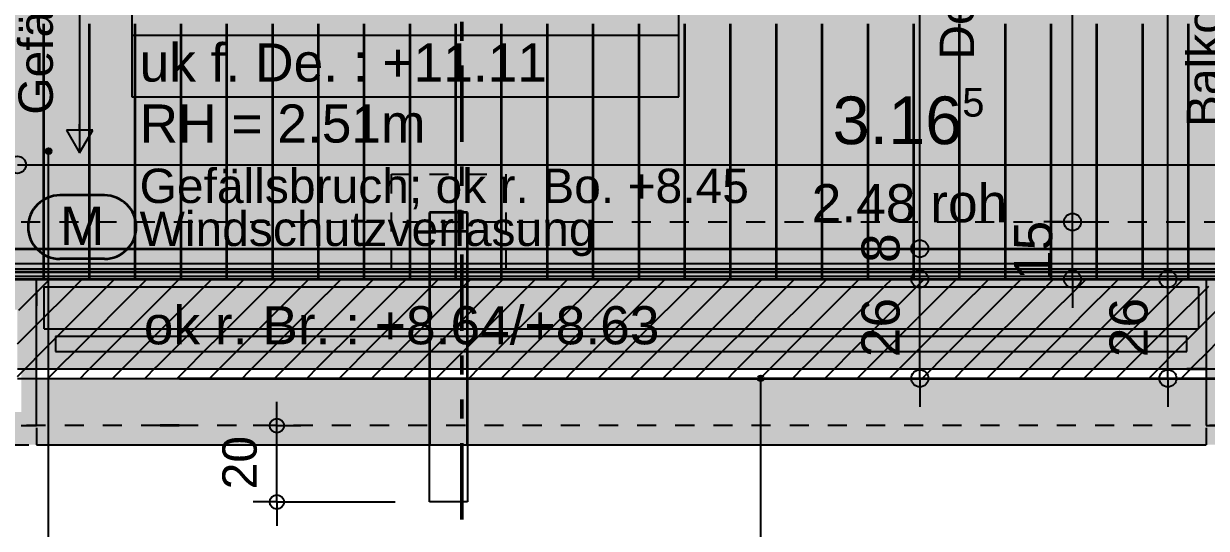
# Model space of a CAD drawing. Header units: centimetres. Extents: x 0.3 to 84.3, y 0.3 to 59.7.
# Drawn here: x 49.57 to 55.77, y 10.26 to 12.9 of the extents above; entities that cross this region are included whole.
import ezdxf

# ---------------------------------------------------------------- set-up
doc = ezdxf.new("R2010")
doc.units = ezdxf.units.CM
for name, pattern in [('AUSGEZOGEN', [0]), ('KURZGESTRICHELT', [0.25, 0.15, -0.1]), ('LINIE_17', [0.05, 0, -0.05]), ('LINIE_23', [0.79, 0.4, -0.13, 0, -0.13, 0, -0.13]), ('PHANTOM', [63.5, 31.75, -6.35, 6.35, -6.35, 6.35, -6.35]), ('PUNKT', [6.35, 0, -6.35]), ('RAND', [44.45, 12.7, -6.35, 12.7, -6.35, 0, -6.35]), ('VERDECKT', [9.525, 6.35, -3.175])]:
    doc.linetypes.add(name, pattern=pattern)
for name, color, linetype, lineweight in [('Allgemein', 7, 'AUSGEZOGEN', 35), ('Ausbau Raeume', 7, 'AUSGEZOGEN', 35), ('Bauachsen grob', 7, 'RAND', 25), ('Beton Ansicht', 7, 'AUSGEZOGEN', 25), ('Beton verdeckt vorne', 7, 'KURZGESTRICHELT', 25), ('Bodenplatte', 7, 'AUSGEZOGEN', 35), ('Decke', 7, 'AUSGEZOGEN', 35), ('Deckendaemmung', 7, 'AUSGEZOGEN', 25), ('Detailmasse', 7, 'AUSGEZOGEN', 25), ('Dichtung', 240, 'AUSGEZOGEN', 25), ('Entwaesserungsb._ Retentionb', 251, 'AUSGEZOGEN', 50), ('Fenster Spezialwand', 7, 'AUSGEZOGEN', 35), ('Holz Fassadenverkleidung', 7, 'AUSGEZOGEN', 35), ('Holzgelaender', 7, 'AUSGEZOGEN', 50), ('Konstruktion oben', 7, 'VERDECKT', 25), ('Rolladen', 7, 'AUSGEZOGEN', 25), ('Spengler', 7, 'AUSGEZOGEN', 35), ('Text Koten', 7, 'AUSGEZOGEN', 50), ('Text Werkplan Ausfuehrung', 7, 'AUSGEZOGEN', 50), ('Vermassung Bodenplatte', 180, 'VERDECKT', 50), ('Vermassung Decke', 180, 'VERDECKT', 50), ('Werkplan- Ausfuehrungsmasse', 7, 'AUSGEZOGEN', 25)]:
    doc.layers.add(name, color=color, linetype=linetype, lineweight=lineweight)
doc.layers.add('Elektro Text', color=7, linetype='AUSGEZOGEN', lineweight=35, true_color=0x656565)
doc.styles.add('ARIAL', font='ARIAL.TTF')

msp = doc.modelspace()

# ---------------------------------------------------------------- hatches: boundary and pattern name
at = {"layer": 'Allgemein', "linetype": 'AUSGEZOGEN', "lineweight": 25}
for points in [[(49.56, 11.564), (49.56, 10.796), (49.64, 10.796), (49.64, 11.564)], [(55.85, 10.796), (55.85, 11.56), (55.77, 11.56), (55.77, 10.796)]]:
    msp.add_hatch(color=32, dxfattribs=at).paths.add_polyline_path(points)
at = {"layer": 'Deckendaemmung', "linetype": 'AUSGEZOGEN', "lineweight": 25, "true_color": 0xfffddf}
msp.add_hatch(color=7, dxfattribs=at).paths.add_polyline_path([(63.04, 16.114), (47.44, 16.114), (47.44, 11.404), (49.54, 11.404), (49.54, 11.092), (55.87, 11.092), (55.87, 11.404), (56.9, 11.404), (56.9, 11.092), (63.04, 11.092)])
at = {"layer": 'Entwaesserungsb._ Retentionb', "linetype": 'AUSGEZOGEN', "lineweight": 25}
msp.add_hatch(color=7, dxfattribs=at).paths.add_polyline_path([(49.7972, 12.3462), (49.8662, 12.2262), (49.9352, 12.3462)])
at = {"layer": 'Fenster Spezialwand', "linetype": 'AUSGEZOGEN', "lineweight": 25, "true_color": 0x8cffff}
msp.add_hatch(color=131, dxfattribs=at).paths.add_polyline_path([(62.484, 11.616), (47.4, 11.616), (47.4, 11.6), (62.484, 11.6)])
at = {"layer": 'Holzgelaender', "linetype": 'AUSGEZOGEN', "lineweight": 25, "true_color": 0xe3e3e3}
msp.add_hatch(color=254, dxfattribs=at).paths.add_polyline_path([(49.74, 11.264), (49.74, 11.184), (55.67, 11.184), (55.67, 11.264)])
at = {"layer": 'Rolladen', "linetype": 'AUSGEZOGEN', "lineweight": 25, "true_color": 0xf2edfc}
msp.add_hatch(color=7, dxfattribs=at).paths.add_polyline_path([(49.68, 11.304), (55.73, 11.304), (55.73, 11.524), (49.68, 11.524)])
at = {"layer": 'Spengler', "linetype": 'AUSGEZOGEN', "lineweight": 25, "true_color": 0xfafafa}
for points in [[(49.64, 11.044), (49.64, 10.696), (55.77, 10.696), (55.77, 11.044)], [(44.82, 10.868), (44.82, 10.796), (44.74, 10.796), (44.74, 10.696), (49.64, 10.696), (49.64, 10.796), (49.56, 10.796), (49.56, 10.868)], [(55.85, 10.868), (55.85, 10.796), (55.77, 10.796), (55.77, 10.696), (57, 10.696), (57, 10.796), (56.92, 10.796), (56.92, 10.868)]]:
    msp.add_hatch(color=7, dxfattribs=at).paths.add_polyline_path(points)
at = {"layer": 'Text Koten', "linetype": 'AUSGEZOGEN', "lineweight": 25, "true_color": 0xf1f1f1}
msp.add_hatch(color=7, dxfattribs=at).paths.add_polyline_path([(53.0073, 12.5196), (53.0073, 13.8173), (50.1406, 13.8173), (50.1406, 12.5196)])
at = {"layer": 'Text Werkplan Ausfuehrung', "linetype": 'AUSGEZOGEN', "lineweight": 25, "true_color": 0xc6c600}
for points in [[(49.689, 12.2353), (49.719, 12.2353), (49.7169, 12.2428)], [(49.689, 12.2353), (49.7169, 12.2428), (49.6911, 12.2428)], [(49.6911, 12.2278), (49.719, 12.2353), (49.689, 12.2353)], [(49.6911, 12.2428), (49.7169, 12.2428), (49.7115, 12.2482)], [(49.6911, 12.2428), (49.7115, 12.2482), (49.6965, 12.2482)], [(49.6911, 12.2278), (49.7169, 12.2278), (49.719, 12.2353)], [(49.6965, 12.2224), (49.7169, 12.2278), (49.6911, 12.2278)], [(49.6965, 12.2482), (49.7115, 12.2482), (49.704, 12.2503)], [(49.6965, 12.2224), (49.7115, 12.2224), (49.7169, 12.2278)], [(49.7115, 12.2224), (49.6965, 12.2224), (49.704, 12.2203)]]:
    msp.add_hatch(color=52, dxfattribs=at).paths.add_polyline_path(points)
at = {"layer": 'Text Werkplan Ausfuehrung', "linetype": 'AUSGEZOGEN', "lineweight": 25}
for points in [[(53.4207, 11.044), (53.4507, 11.044), (53.4486, 11.0515)], [(53.4207, 11.044), (53.4486, 11.0515), (53.4228, 11.0515)], [(53.4228, 11.0365), (53.4507, 11.044), (53.4207, 11.044)], [(53.4228, 11.0515), (53.4486, 11.0515), (53.4432, 11.0569)], [(53.4228, 11.0515), (53.4432, 11.0569), (53.4282, 11.0569)], [(53.4228, 11.0365), (53.4486, 11.0365), (53.4507, 11.044)], [(53.4282, 11.0311), (53.4486, 11.0365), (53.4228, 11.0365)], [(53.4282, 11.0569), (53.4432, 11.0569), (53.4357, 11.059)], [(53.4282, 11.0311), (53.4432, 11.0311), (53.4486, 11.0365)], [(53.4432, 11.0311), (53.4282, 11.0311), (53.4357, 11.029)]]:
    msp.add_hatch(color=11, dxfattribs=at).paths.add_polyline_path(points)

# ---------------------------------------------------------------- linework, layer by layer
at = {"layer": 'Allgemein', "color": 7, "linetype": 'AUSGEZOGEN', "lineweight": 25}
for p, q in [((49.64, 11.564), (49.56, 11.564)), ((49.64, 11.444), (49.64, 11.564)), ((55.85, 11.56), (55.77, 11.56)), ((55.77, 11.56), (55.77, 11.444)), ((49.64, 10.916), (49.64, 11.444)), ((55.77, 11.444), (55.77, 10.796)), ((49.64, 10.868), (49.64, 10.916)), ((49.64, 10.796), (49.64, 10.868)), ((49.56, 10.796), (49.64, 10.796)), ((55.77, 10.796), (55.85, 10.796))]:
    msp.add_line(p, q, dxfattribs=at)
at = {"layer": 'Ausbau Raeume', "color": 254, "linetype": 'AUSGEZOGEN', "lineweight": 35}
for p, q in [((49.6782, 12.1846), (49.6782, 12.9032)), ((49.9182, 12.1846), (49.9182, 12.9032)), ((50.1582, 12.1846), (50.1582, 12.9032)), ((50.3982, 12.1846), (50.3982, 12.9032)), ((50.6382, 12.1846), (50.6382, 12.9032)), ((50.8782, 12.1846), (50.8782, 12.9032)), ((51.1182, 12.1846), (51.1182, 12.9032)), ((51.3582, 12.1846), (51.3582, 12.9032)), ((51.5982, 12.1846), (51.5982, 12.9032)), ((51.8382, 12.1846), (51.8382, 12.9032)), ((52.0782, 12.1846), (52.0782, 12.9032)), ((52.3182, 12.1846), (52.3182, 12.9032)), ((52.5582, 12.1846), (52.5582, 12.9032)), ((52.7982, 12.1846), (52.7982, 12.9032)), ((53.0382, 12.1846), (53.0382, 12.9032)), ((53.2782, 12.1846), (53.2782, 12.9032)), ((53.5182, 12.1846), (53.5182, 12.9032)), ((53.7582, 12.1846), (53.7582, 12.9032)), ((53.9982, 12.1846), (53.9982, 12.9032)), ((54.2382, 12.1846), (54.2382, 12.9032)), ((54.4782, 12.1846), (54.4782, 12.9032)), ((54.7182, 12.1846), (54.7182, 12.9032)), ((54.9582, 12.1846), (54.9582, 12.9032)), ((55.1982, 12.1846), (55.1982, 12.9032)), ((55.4382, 12.1846), (55.4382, 12.9032)), ((55.6782, 12.1846), (55.6782, 12.9032)), ((49.6782, 11.564), (49.6782, 12.1832)), ((49.9182, 11.564), (49.9182, 12.1832)), ((50.1582, 11.564), (50.1582, 12.1832)), ((50.3982, 11.564), (50.3982, 12.1832)), ((50.6382, 11.564), (50.6382, 12.1832)), ((50.8782, 11.564), (50.8782, 12.1832)), ((51.1182, 11.564), (51.1182, 12.1832)), ((51.3582, 11.564), (51.3582, 12.1832)), ((51.5982, 11.564), (51.5982, 12.1832)), ((51.8382, 11.564), (51.8382, 12.1832)), ((52.0782, 11.564), (52.0782, 12.1832)), ((52.3182, 11.564), (52.3182, 12.1832)), ((52.5582, 11.564), (52.5582, 12.1832)), ((52.7982, 11.564), (52.7982, 12.1832)), ((53.0382, 11.564), (53.0382, 12.1832)), ((53.2782, 11.564), (53.2782, 12.1832)), ((53.5182, 11.564), (53.5182, 12.1832)), ((53.7582, 11.564), (53.7582, 12.1832)), ((53.9982, 11.564), (53.9982, 12.1832)), ((54.2382, 11.564), (54.2382, 12.1832)), ((54.4782, 11.564), (54.4782, 12.1832)), ((54.7182, 11.564), (54.7182, 12.1832)), ((54.9582, 11.564), (54.9582, 12.1832)), ((55.1982, 11.564), (55.1982, 12.1832)), ((55.4382, 11.564), (55.4382, 12.1832)), ((55.6782, 11.564), (55.6782, 12.1832))]:
    msp.add_line(p, q, dxfattribs=at)
at = {"layer": 'Bauachsen grob', "color": 32, "linetype": 'LINIE_23', "lineweight": 50, "true_color": 0xc36e14}
msp.add_line((51.87, 1.394), (51.87, 57.974), dxfattribs=at)
at = {"layer": 'Beton Ansicht', "color": 7, "linetype": 'AUSGEZOGEN', "lineweight": 25}
msp.add_line((49.54, 11.564), (55.87, 11.564), dxfattribs=at)
at = {"layer": 'Beton verdeckt vorne', "color": 7, "linetype": 'VERDECKT', "lineweight": 25}
msp.add_line((49.54, 11.044), (55.87, 11.044), dxfattribs=at)
at = {"layer": 'Bodenplatte', "color": 92, "linetype": 'VERDECKT', "lineweight": 35, "true_color": 0x00c600}
msp.add_line((31.34, 11.044), (63.04, 11.044), dxfattribs=at)
at = {"layer": 'Decke', "color": 92, "linetype": 'RAND', "lineweight": 35, "true_color": 0x00c600}
for p, q in [((47.6, 11.724), (62.72, 11.724)), ((47.44, 11.564), (62.72, 11.564)), ((31.34, 11.044), (62.72, 11.044))]:
    msp.add_line(p, q, dxfattribs=at)
at = {"layer": 'Deckendaemmung', "color": 52, "linetype": 'PHANTOM', "lineweight": 25, "true_color": 0xc6c600}
msp.add_line((55.87, 11.092), (49.54, 11.092), dxfattribs=at)
at = {"layer": 'Detailmasse', "color": 253, "linetype": 'AUSGEZOGEN', "lineweight": 25, "true_color": 0xa0a0a0}
for p, q in [((55.07, 11.864), (55.07, 15.954)), ((55.07, 11.864), (54.92, 11.864)), ((55.07, 11.864), (55.22, 11.864)), ((55.07, 11.864), (55.07, 11.864)), ((55.07, 11.564), (55.07, 11.864)), ((55.07, 11.564), (54.92, 11.564)), ((55.07, 11.564), (55.22, 11.564)), ((55.07, 11.564), (55.07, 11.564)), ((55.07, 11.564), (55.07, 11.414))]:
    msp.add_line(p, q, dxfattribs=at)
at = {"layer": 'Detailmasse', "color": 240, "linetype": 'AUSGEZOGEN', "lineweight": 25}
for p, q in [((50.9, 10.796), (50.9, 10.921)), ((50.9, 10.796), (50.775, 10.796)), ((50.9, 10.796), (51.025, 10.796)), ((50.9, 10.796), (50.9, 10.796)), ((50.9, 10.396), (50.9, 10.796)), ((50.9, 10.396), (50.775, 10.396)), ((50.9, 10.396), (51.025, 10.396)), ((50.9, 10.396), (51.52, 10.396)), ((50.9, 10.396), (50.9, 10.271))]:
    msp.add_line(p, q, dxfattribs=at)
at = {"layer": 'Detailmasse', "color": 253, "linetype": 'AUSGEZOGEN', "lineweight": 25, "true_color": 0xa0a0a0}
for centre in [(55.07, 11.864), (55.07, 11.564)]:
    msp.add_circle(centre, 0.045, dxfattribs=at)
at = {"layer": 'Detailmasse', "color": 240, "linetype": 'AUSGEZOGEN', "lineweight": 25}
for centre in [(50.9, 10.796), (50.9, 10.396)]:
    msp.add_circle(centre, 0.0375, dxfattribs=at)
at = {"layer": 'Dichtung', "color": 21, "linetype": 'AUSGEZOGEN', "lineweight": 25, "true_color": 0xffa8a8}
for p, q in [((49.5475, 11.4014), (49.7101, 11.564)), ((49.8445, 11.5287), (49.8798, 11.564)), ((49.9293, 11.4438), (50.0495, 11.564)), ((50.0142, 11.359), (50.2192, 11.564)), ((50.3111, 11.4862), (50.3889, 11.564)), ((50.396, 11.4014), (50.5586, 11.564)), ((50.693, 11.5287), (50.7283, 11.564)), ((50.7778, 11.4438), (50.898, 11.564)), ((50.8627, 11.359), (51.0677, 11.564)), ((51.1597, 11.4862), (51.2374, 11.564)), ((51.2445, 11.4014), (51.4071, 11.564)), ((51.5415, 11.5287), (51.5769, 11.564)), ((51.6264, 11.4438), (51.7466, 11.564)), ((51.7112, 11.359), (51.9163, 11.564)), ((52.0082, 11.4862), (52.086, 11.564)), ((52.0931, 11.4014), (52.2557, 11.564)), ((52.39, 11.5287), (52.4254, 11.564)), ((52.4749, 11.4438), (52.5951, 11.564)), ((52.5597, 11.359), (52.7648, 11.564)), ((52.8567, 11.4862), (52.9345, 11.564)), ((52.9416, 11.4014), (53.1042, 11.564)), ((53.2386, 11.5287), (53.2739, 11.564)), ((53.3234, 11.4438), (53.4436, 11.564)), ((53.4083, 11.359), (53.6133, 11.564)), ((53.7053, 11.4862), (53.783, 11.564)), ((53.7901, 11.4014), (53.9527, 11.564)), ((54.0871, 11.5287), (54.1224, 11.564)), ((54.172, 11.4438), (54.2921, 11.564)), ((54.2568, 11.359), (54.4618, 11.564)), ((54.5538, 11.4862), (54.6316, 11.564)), ((54.6386, 11.4014), (54.8013, 11.564)), ((54.9356, 11.5287), (54.971, 11.564)), ((55.0205, 11.4438), (55.1407, 11.564)), ((55.1053, 11.359), (55.3104, 11.564)), ((55.4023, 11.4862), (55.4801, 11.564)), ((55.4872, 11.4014), (55.6498, 11.564)), ((49.6323, 11.3165), (49.844, 11.5282)), ((50.099, 11.2741), (50.3107, 11.4858)), ((50.4809, 11.3165), (50.6926, 11.5282)), ((50.9475, 11.2741), (51.1593, 11.4858)), ((51.3294, 11.3165), (51.5411, 11.5282)), ((51.7961, 11.2741), (52.0078, 11.4858)), ((52.1779, 11.3165), (52.3896, 11.5282)), ((52.6446, 11.2741), (52.8563, 11.4858)), ((53.0264, 11.3165), (53.2381, 11.5282)), ((53.4931, 11.2741), (53.7048, 11.4858)), ((53.875, 11.3165), (54.0867, 11.5282)), ((54.3417, 11.2741), (54.5534, 11.4858)), ((54.7235, 11.3165), (54.9352, 11.5282)), ((55.1902, 11.2741), (55.4019, 11.4858)), ((55.572, 11.3165), (55.7837, 11.5282)), ((49.7172, 11.2317), (49.9289, 11.4434)), ((50.5657, 11.2317), (50.7774, 11.4434)), ((51.4142, 11.2317), (51.6259, 11.4434)), ((52.2628, 11.2317), (52.4745, 11.4434)), ((53.1113, 11.2317), (53.323, 11.4434)), ((53.9598, 11.2317), (54.1715, 11.4434)), ((54.8083, 11.2317), (55.0201, 11.4434)), ((55.6569, 11.2317), (55.8686, 11.4434)), ((49.802, 11.1468), (50.0137, 11.3585)), ((50.1839, 11.1893), (50.3956, 11.401)), ((50.6506, 11.1468), (50.8623, 11.3585)), ((51.0324, 11.1893), (51.2441, 11.401)), ((51.4991, 11.1468), (51.7108, 11.3585)), ((51.8809, 11.1893), (52.0926, 11.401)), ((52.3476, 11.1468), (52.5593, 11.3585)), ((52.7295, 11.1893), (52.9412, 11.401)), ((53.1961, 11.1468), (53.4079, 11.3585)), ((53.578, 11.1893), (53.7897, 11.401)), ((54.0447, 11.1468), (54.2564, 11.3585)), ((54.4265, 11.1893), (54.6382, 11.401)), ((54.8932, 11.1468), (55.1049, 11.3585)), ((55.275, 11.1893), (55.4867, 11.401)), ((49.54, 11.2242), (49.6319, 11.3161)), ((50.2687, 11.1044), (50.4804, 11.3161)), ((51.1173, 11.1044), (51.329, 11.3161)), ((51.9658, 11.1044), (52.1775, 11.3161)), ((52.8143, 11.1044), (53.026, 11.3161)), ((53.6628, 11.1044), (53.8745, 11.3161)), ((54.5114, 11.1044), (54.7231, 11.3161)), ((55.3599, 11.1044), (55.5716, 11.3161)), ((49.54, 11.0545), (49.7168, 11.2313)), ((49.8869, 11.062), (50.0986, 11.2737)), ((50.378, 11.044), (50.5653, 11.2313)), ((50.7354, 11.062), (50.9471, 11.2737)), ((51.2266, 11.044), (51.4138, 11.2313)), ((51.5839, 11.062), (51.7956, 11.2737)), ((52.0751, 11.044), (52.2623, 11.2313)), ((52.4325, 11.062), (52.6442, 11.2737)), ((52.9236, 11.044), (53.1109, 11.2313)), ((53.281, 11.062), (53.4927, 11.2737)), ((53.7721, 11.044), (53.9594, 11.2313)), ((54.1295, 11.062), (54.3412, 11.2737)), ((54.6207, 11.044), (54.8079, 11.2313)), ((54.9781, 11.062), (55.1898, 11.2737)), ((55.4692, 11.044), (55.6565, 11.2313)), ((55.7417, 11.1468), (55.87, 11.2751)), ((50.0386, 11.044), (50.1834, 11.1888)), ((50.8871, 11.044), (51.032, 11.1888)), ((51.7357, 11.044), (51.8805, 11.1888)), ((52.5842, 11.044), (52.729, 11.1888)), ((53.4327, 11.044), (53.5776, 11.1888)), ((54.2813, 11.044), (54.4261, 11.1888)), ((55.1298, 11.044), (55.2746, 11.1888)), ((49.6992, 11.044), (49.8016, 11.1464)), ((50.2083, 11.044), (50.2683, 11.104)), ((50.5477, 11.044), (50.6501, 11.1464)), ((51.0569, 11.044), (51.1168, 11.104)), ((51.3963, 11.044), (51.4987, 11.1464)), ((51.9054, 11.044), (51.9654, 11.104)), ((52.2448, 11.044), (52.3472, 11.1464)), ((52.7539, 11.044), (52.8139, 11.104)), ((53.0933, 11.044), (53.1957, 11.1464)), ((53.6024, 11.044), (53.6624, 11.104)), ((53.9418, 11.044), (54.0442, 11.1464)), ((54.451, 11.044), (54.5109, 11.104)), ((54.7904, 11.044), (54.8928, 11.1464)), ((55.2995, 11.044), (55.3595, 11.104)), ((55.6389, 11.044), (55.7413, 11.1464)), ((49.8689, 11.044), (49.8865, 11.0615)), ((50.7174, 11.044), (50.735, 11.0615)), ((51.566, 11.044), (51.5835, 11.0615)), ((52.4145, 11.044), (52.432, 11.0615)), ((53.263, 11.044), (53.2806, 11.0615)), ((54.1116, 11.044), (54.1291, 11.0615)), ((54.9601, 11.044), (54.9776, 11.0615))]:
    msp.add_line(p, q, dxfattribs=at)
at = {"layer": 'Elektro Text', "color": 40, "linetype": 'AUSGEZOGEN', "lineweight": 35}
for p, q in [((49.9961, 12.004), (49.7633, 12.004)), ((49.9961, 11.6707), (49.7633, 11.6707))]:
    msp.add_line(p, q, dxfattribs=at)
for centre, start, end in [((49.7633, 11.8373), 90, 270), ((49.9961, 11.8373), 270, 90)]:
    msp.add_arc(centre, 0.1667, start, end, dxfattribs=at)
at = {"layer": 'Entwaesserungsb._ Retentionb', "color": 7, "linetype": 'AUSGEZOGEN', "lineweight": 25}
for p, q in [((49.8662, 14.4752), (49.8662, 12.2262)), ((49.9352, 12.3462), (49.7972, 12.3462)), ((49.7972, 12.3462), (49.8662, 12.2262)), ((49.8662, 12.3462), (49.8662, 12.3762)), ((49.8662, 12.2262), (49.9352, 12.3462)), ((49.8662, 12.2262), (49.8662, 12.2262)), ((49.8662, 12.2262), (49.8662, 12.2262)), ((49.8662, 12.2262), (49.8662, 12.2262))]:
    msp.add_line(p, q, dxfattribs=at)
at = {"layer": 'Entwaesserungsb._ Retentionb', "color": 7, "linetype": 'LINIE_17', "lineweight": 25}
msp.add_line((47.36, 11.864), (62.52, 11.864), dxfattribs=at)
at = {"layer": 'Fenster Spezialwand', "color": 7, "linetype": 'AUSGEZOGEN', "lineweight": 25}
for p, q in [((62.44, 11.644), (47.4, 11.644)), ((47.4, 11.616), (62.468, 11.616)), ((62.468, 11.616), (47.4, 11.616)), ((47.4, 11.6), (62.484, 11.6)), ((62.484, 11.6), (47.4, 11.6)), ((47.4, 11.58), (62.504, 11.58))]:
    msp.add_line(p, q, dxfattribs=at)
at = {"layer": 'Holz Fassadenverkleidung', "color": 7, "linetype": 'LINIE_17', "lineweight": 25}
msp.add_line((63.288, 10.796), (31.092, 10.796), dxfattribs=at)
at = {"layer": 'Holzgelaender', "color": 7, "linetype": 'AUSGEZOGEN', "lineweight": 25}
for p, q in [((49.74, 11.264), (49.74, 11.184)), ((55.67, 11.264), (49.74, 11.264)), ((55.67, 11.184), (55.67, 11.264)), ((49.74, 11.184), (55.67, 11.184))]:
    msp.add_line(p, q, dxfattribs=at)
at = {"layer": 'Konstruktion oben', "color": 7, "linetype": 'PUNKT', "lineweight": 35}
for p, q in [((55.77, 11.092), (49.64, 11.092)), ((63.288, 10.796), (31.092, 10.796))]:
    msp.add_line(p, q, dxfattribs=at)
at = {"layer": 'Rolladen', "color": 202, "linetype": 'PHANTOM', "lineweight": 25}
for p, q in [((49.68, 11.304), (49.68, 11.524)), ((49.68, 11.524), (55.73, 11.524)), ((55.73, 11.524), (55.73, 11.304)), ((49.68, 11.304), (55.73, 11.304))]:
    msp.add_line(p, q, dxfattribs=at)
at = {"layer": 'Spengler', "color": 240, "linetype": 'LINIE_17', "lineweight": 25}
for p, q in [((51.5, 11.614), (51.5, 12.114)), ((51.5, 12.114), (52.1, 12.114)), ((52.1, 12.114), (52.1, 11.614)), ((52.1, 11.614), (51.5, 11.614))]:
    msp.add_line(p, q, dxfattribs=at)
at = {"layer": 'Spengler', "color": 240, "linetype": 'VERDECKT', "lineweight": 35}
for p, q in [((51.9, 11.914), (51.7, 11.914)), ((51.7, 11.914), (51.7, 10.696)), ((51.9, 10.696), (51.9, 11.914)), ((51.9, 11.814), (51.7, 11.814))]:
    msp.add_line(p, q, dxfattribs=at)
at = {"layer": 'Spengler', "color": 7, "linetype": 'AUSGEZOGEN', "lineweight": 25}
for p, q in [((49.64, 11.504), (49.64, 11.424)), ((49.64, 11.044), (55.77, 11.044)), ((49.64, 10.784), (49.64, 10.696)), ((55.77, 10.784), (55.77, 10.696)), ((44.78, 10.696), (49.6, 10.696)), ((49.64, 10.696), (55.77, 10.696))]:
    msp.add_line(p, q, dxfattribs=at)
at = {"layer": 'Spengler', "color": 240, "linetype": 'AUSGEZOGEN', "lineweight": 25}
for p, q in [((51.7, 10.396), (51.7, 10.696)), ((51.9, 10.696), (51.9, 10.396)), ((51.9, 10.396), (51.7, 10.396))]:
    msp.add_line(p, q, dxfattribs=at)
at = {"layer": 'Text Koten', "color": 7, "linetype": 'AUSGEZOGEN', "lineweight": 25}
for p, q in [((50.1406, 13.8173), (50.1406, 12.5196)), ((53.0073, 12.5196), (53.0073, 13.8173)), ((50.1406, 12.844), (53.0073, 12.844)), ((50.1406, 12.5196), (53.0073, 12.5196))]:
    msp.add_line(p, q, dxfattribs=at)
at = {"layer": 'Text Werkplan Ausfuehrung', "color": 52, "linetype": 'AUSGEZOGEN', "lineweight": 25, "true_color": 0xc6c600}
for p, q in [((49.689, 12.2353), (49.689, 12.2353)), ((49.704, 12.2503), (49.704, 12.2503)), ((49.704, 9.8353), (49.704, 12.2353)), ((49.704, 12.2203), (49.704, 12.2203)), ((49.719, 12.2353), (49.719, 12.2353))]:
    msp.add_line(p, q, dxfattribs=at)
at = {"layer": 'Text Werkplan Ausfuehrung', "color": 11, "linetype": 'AUSGEZOGEN', "lineweight": 25, "true_color": 0xff8c8c}
for p, q in [((53.4207, 11.044), (53.4207, 11.044)), ((53.4357, 11.059), (53.4357, 11.059)), ((53.4357, 9.2353), (53.4357, 11.044)), ((53.4507, 11.044), (53.4507, 11.044)), ((53.4357, 11.029), (53.4357, 11.029))]:
    msp.add_line(p, q, dxfattribs=at)
at = {"layer": 'Text Werkplan Ausfuehrung', "color": 52, "linetype": 'AUSGEZOGEN', "lineweight": 25, "true_color": 0xc6c600}
msp.add_circle((49.704, 12.2353), 0.015, dxfattribs=at)
at = {"layer": 'Text Werkplan Ausfuehrung', "color": 11, "linetype": 'AUSGEZOGEN', "lineweight": 25, "true_color": 0xff8c8c}
msp.add_circle((53.4357, 11.044), 0.015, dxfattribs=at)
at = {"layer": 'Vermassung Bodenplatte', "color": 92, "linetype": 'AUSGEZOGEN', "lineweight": 25, "true_color": 0x00c600}
for p, q in [((55.57, 11.564), (55.57, 15.954)), ((55.57, 11.564), (55.42, 11.564)), ((55.57, 11.564), (55.72, 11.564)), ((55.57, 11.564), (55.57, 11.564)), ((55.57, 11.044), (55.42, 11.044)), ((55.57, 11.044), (55.72, 11.044)), ((55.57, 11.044), (55.57, 11.044)), ((55.57, 11.044), (55.57, 10.894))]:
    msp.add_line(p, q, dxfattribs=at)
msp.add_lwpolyline([(55.57, 11.044), (55.57, 11.2821), (55.57, 11.2821), (55.57, 11.564)], dxfattribs=at)
for centre in [(55.57, 11.564), (55.57, 11.044)]:
    msp.add_circle(centre, 0.045, dxfattribs=at)
at = {"layer": 'Vermassung Decke', "color": 92, "linetype": 'AUSGEZOGEN', "lineweight": 25, "true_color": 0x00c600}
for p, q in [((54.27, 11.724), (54.27, 16.114)), ((54.27, 11.724), (54.12, 11.724)), ((54.27, 11.724), (54.42, 11.724)), ((54.27, 11.724), (54.27, 11.724)), ((54.27, 11.564), (54.27, 11.724)), ((54.27, 11.564), (54.12, 11.564)), ((54.27, 11.564), (54.42, 11.564)), ((54.27, 11.564), (54.27, 11.564)), ((54.27, 11.044), (54.12, 11.044)), ((54.27, 11.044), (54.42, 11.044)), ((54.27, 11.044), (54.27, 11.044)), ((54.27, 11.044), (54.27, 10.894))]:
    msp.add_line(p, q, dxfattribs=at)
msp.add_lwpolyline([(54.27, 11.044), (54.27, 11.4187), (54.27, 11.4187), (54.27, 11.564)], dxfattribs=at)
for centre in [(54.27, 11.724), (54.27, 11.564), (54.27, 11.044)]:
    msp.add_circle(centre, 0.045, dxfattribs=at)
at = {"layer": 'Werkplan- Ausfuehrungsmasse', "color": 7, "linetype": 'AUSGEZOGEN', "lineweight": 25}
msp.add_line((49.54, 12.164), (55.87, 12.164), dxfattribs=at)
msp.add_circle((49.54, 12.164), 0.045, dxfattribs=at)

# ---------------------------------------------------------------- texts
at = {"layer": 'Detailmasse', "color": 253, "linetype": 'AUSGEZOGEN', "lineweight": 35, "true_color": 0xa0a0a0, "insert": (54.9666, 11.5594), "char_height": 0.2, "width": 0.1, "attachment_point": 7, "rotation": 90, "style": 'ARIAL'}
msp.add_mtext('15', dxfattribs=at)
at = {"layer": 'Detailmasse', "color": 240, "linetype": 'AUSGEZOGEN', "lineweight": 35, "insert": (50.7969, 10.4622), "char_height": 0.18, "width": 0.09, "attachment_point": 7, "rotation": 90, "style": 'ARIAL'}
msp.add_mtext('20', dxfattribs=at)
at = {"layer": 'Elektro Text', "color": 40, "linetype": 'AUSGEZOGEN', "lineweight": 35, "insert": (49.7633, 11.744), "char_height": 0.2, "width": 0.1, "attachment_point": 7, "style": 'ARIAL'}
msp.add_mtext('M', dxfattribs=at)
at = {"layer": 'Entwaesserungsb._ Retentionb', "color": 7, "linetype": 'AUSGEZOGEN', "lineweight": 35, "insert": (49.7802, 12.4262), "char_height": 0.18, "width": 0.09, "attachment_point": 7, "rotation": 90, "style": 'ARIAL'}
msp.add_mtext('Gefälle\\~2.0%\\~(roh)', dxfattribs=at)
at = {"layer": 'Entwaesserungsb._ Retentionb', "color": 7, "linetype": 'AUSGEZOGEN', "lineweight": 35, "insert": (50.1806, 11.93), "char_height": 0.18, "width": 0.09, "attachment_point": 7, "style": 'ARIAL'}
msp.add_mtext('Gefällsbruch;\\~ok\\~r.\\~Bo.\\~+8.45', dxfattribs=at)
at = {"layer": 'Text Koten', "color": 7, "linetype": 'AUSGEZOGEN', "lineweight": 35, "char_height": 0.2, "width": 0.1, "attachment_point": 7, "style": 'ARIAL'}
for s, insert in [('uk\\~f.\\~De.\\~:\\~+11.11', (50.1806, 12.5973)), ('RH\\~=\\~2.51m', (50.1806, 12.2773)), ('ok\\~r.\\~Br.\\~:\\~+8.64/+8.63', (50.2028, 11.2196))]:
    msp.add_mtext(s, dxfattribs=dict(at, insert=insert))
at = {"layer": 'Text Werkplan Ausfuehrung', "color": 7, "linetype": 'AUSGEZOGEN', "lineweight": 35, "insert": (50.1806, 11.684), "char_height": 0.18, "width": 0.09, "attachment_point": 7, "style": 'ARIAL'}
msp.add_mtext('Windschutzverlasung', dxfattribs=at)
at = {"layer": 'Vermassung Bodenplatte', "color": 92, "linetype": 'AUSGEZOGEN', "lineweight": 35, "true_color": 0x00c600, "attachment_point": 7, "rotation": 90, "style": 'ARIAL'}
for s, insert, char_height, width in [('Balkonplatte\\~3.OG', (55.9032, 12.3616), 0.18, 0.09), ('26', (55.4666, 11.155), 0.2, 0.1)]:
    msp.add_mtext(s, dxfattribs=dict(at, insert=insert, char_height=char_height, width=width))
at = {"layer": 'Vermassung Decke', "color": 92, "linetype": 'AUSGEZOGEN', "lineweight": 35, "true_color": 0x00c600, "attachment_point": 7, "rotation": 90, "style": 'ARIAL'}
for s, insert, char_height, width in [('Decke\\~3.OG', (54.5564, 12.7151), 0.18, 0.09), ('8', (54.1666, 11.649), 0.2, 0.1), ('26', (54.1666, 11.155), 0.2, 0.1)]:
    msp.add_mtext(s, dxfattribs=dict(at, insert=insert, char_height=char_height, width=width))
at = {"layer": 'Werkplan- Ausfuehrungsmasse', "color": 7, "linetype": 'AUSGEZOGEN', "lineweight": 50, "attachment_point": 7, "style": 'ARIAL'}
for s, insert, char_height, width in [('3.16', (53.8123, 12.2684), 0.25, 0.125), ('5', (54.492, 12.4143), 0.15, 0.075)]:
    msp.add_mtext(s, dxfattribs=dict(at, insert=insert, char_height=char_height, width=width))
at = {"layer": 'Werkplan- Ausfuehrungsmasse', "color": 7, "linetype": 'AUSGEZOGEN', "lineweight": 35, "insert": (53.7031, 11.8598), "char_height": 0.2, "width": 0.1, "attachment_point": 7, "style": 'ARIAL'}
msp.add_mtext('2.48\\~roh', dxfattribs=at)

doc.saveas('drawing.dxf')
